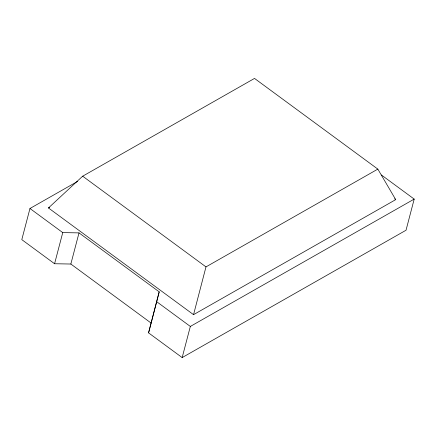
<?xml version="1.0" encoding="UTF-8"?>
<svg xmlns="http://www.w3.org/2000/svg" width="436" height="436" viewBox="0 0 436 436"><rect width="100%" height="100%" fill="white"/><g stroke="black" fill="none" stroke-linecap="round" stroke-linejoin="round"><path stroke-width="0.65" d="M381.424 174.989L414.2 199.094L406.03 230.235L182.166 357.58L148.572 332.875L159.2 291.858L79.014 232.889L62.746 232.601L29.97 208.495L21.8 239.637L54.576 263.742L70.845 264.031L151.03 323M148.572 332.875L159.2 291.858M193.54 314.661L205.988 266.892L377.838 169.114L395.714 199.634L193.54 314.661L48.456 207.961L82.671 176.193L254.52 78.42L377.838 169.114M54.576 263.742L62.746 232.601M70.845 264.031L79.014 232.889M182.166 357.58L190.336 326.439L414.2 199.094M29.97 208.495L77.684 181.349M48.456 207.961L49.639 207.285M394.618 198.827L395.714 199.634M82.671 176.193L205.988 266.892M156.742 301.734L190.336 326.439"/></g></svg>
